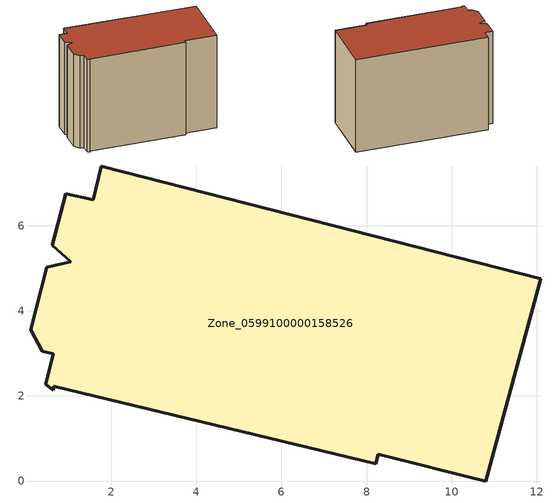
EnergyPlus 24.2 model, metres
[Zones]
Zone_0599100000158526
 floor ground (C_G): 8.21,0.4 0.64,2.23 0.63,2.14 0.46,2.28 0.63,2.99 0.37,3.06 0.1,3.56 0.48,5.03 1.04,5.15 0.61,5.54 0.92,6.76 1.57,6.62 1.76,7.41 12.1,4.76 10.8,0 8.27,0.63 z0
 wall outside (C_F): 1.57,6.62 0.92,6.76 0.61,5.54 1.04,5.15 0.48,5.03 0.1,3.56 0.37,3.06 0.63,2.99 0.46,2.28 0.63,2.14 0.64,2.23 8.21,0.4 8.27,0.63 10.8,0 12.1,4.76 1.76,7.41 1.57,6.62 z0:7.97
 roof outside (C_R): 0.64,2.23 8.21,0.4 8.27,0.63 10.8,0 12.1,4.76 1.76,7.41 1.57,6.62 0.92,6.76 0.61,5.54 1.04,5.15 0.48,5.03 0.1,3.56 0.37,3.06 0.63,2.99 0.46,2.28 0.63,2.14 z7.97
[BUILDING]
Pand.0599100000158526: North Axis=0; Terrain=City; Loads Convergence Tolerance Value=0.04; Temperature Convergence Tolerance Value=0.4; Solar Distribution=FullExterior; Maximum Number of Warmup Days=25; Minimum Number of Warmup Days=1
[Site:Location]
Rotterdam.The.Hague.AP_ZH_NLD Design_Conditions: Latitude=51.96; Longitude=4.45; Time Zone=1; Elevation=-4.5
[SITE:GROUNDTEMPERATURE:BUILDINGSURFACE]
18, 18, 18, 18, 18, 18, 18, 18, 18, 18, 18, 18
[MATERIAL] Thermal Absorptance=0.9; Solar Absorptance=0.7; Visible Absorptance=0.7
Name | Roughness | Thickness | Conductivity | Density | Specific Heat
G.TC.1946 | MediumSmooth | 0.15 | 1 | 540 | 1210
F.TC.1946 | Rough | 0.3 | 0.857143 | 1920 | 840
R.TC.1946 | MediumRough | 0.2 | 0.909091 | 1500 | 1000
[CONSTRUCTION]
C_G: G.TC.1946
C_F: F.TC.1946
C_R: R.TC.1946
[ZONE]
Zone_0599100000158526: Type=1; Multiplier=1; Ceiling Height=Autocalculate; Volume=Autocalculate; Floor Area=autocalculate; Part of Total Floor Area=Yes
[ZONEINFILTRATION:DESIGNFLOWRATE]
Infil_Zone_0599100000158526: Zone or ZoneList or Space or SpaceList=Zone_0599100000158526; Schedule=AlwaysOn; Design Flow Rate Calculation Method=Flow/Area; Flow Rate per Floor Area=0.003; Constant Term Coefficient=1; Temperature Term Coefficient=0; Velocity Term Coefficient=0; Velocity Squared Term Coefficient=0
[HVACTEMPLATE:ZONE:IDEALLOADSAIRSYSTEM]
Zone_0599100000158526: Maximum Heating Supply Air Temperature=50; Minimum Cooling Supply Air Temperature=13; Maximum Heating Supply Air Humidity Ratio=0.0156; Minimum Cooling Supply Air Humidity Ratio=0.0077; Heating Limit=NoLimit; Cooling Limit=NoLimit; Dehumidification Control Type=ConstantSensibleHeatRatio; Cooling Sensible Heat Ratio=0.7; Dehumidification Setpoint=60; Humidification Control Type=None; Humidification Setpoint=30; Outdoor Air Method=None; Outdoor Air Flow Rate per Person=0.00944; Outdoor Air Flow Rate per Zone Floor Area=0; Outdoor Air Flow Rate per Zone=0; Demand Controlled Ventilation Type=None; Outdoor Air Economizer Type=NoEconomizer; Heat Recovery Type=None; Sensible Heat Recovery Effectiveness=0.7; Latent Heat Recovery Effectiveness=0.65
[ZONECONTROL:THERMOSTAT]
ThermostatControl_Zone_0599100000158526: Zone or ZoneList=Zone_0599100000158526; Control Type Schedule=DualSetpointControlType; Control 1=Thermostat_Zone_0599100000158526; Temperature Difference Between Cutout And Setpoint=0
[THERMOSTATSETPOINT:DUALSETPOINT]
Thermostat_Zone_0599100000158526: Heating Setpoint Temperature Schedule=HeatingSetpoint_Zone_0599100000158526; Cooling Setpoint Temperature Schedule=CoolingSetpoint_Zone_0599100000158526
[SCHEDULE:COMPACT]
HeatingSetpoint_Zone_0599100000158526: Through: 12/31, For: AllDays, Until: 24:00, 21
CoolingSetpoint_Zone_0599100000158526: Through: 12/31, For: AllDays, Until: 24:00, 24
DualSetpointControlType: Through: 12/31, For: AllDays, Until: 24:00, 4
AlwaysOn: Through: 12/31, For: AllDays, Until: 24:00, 1
